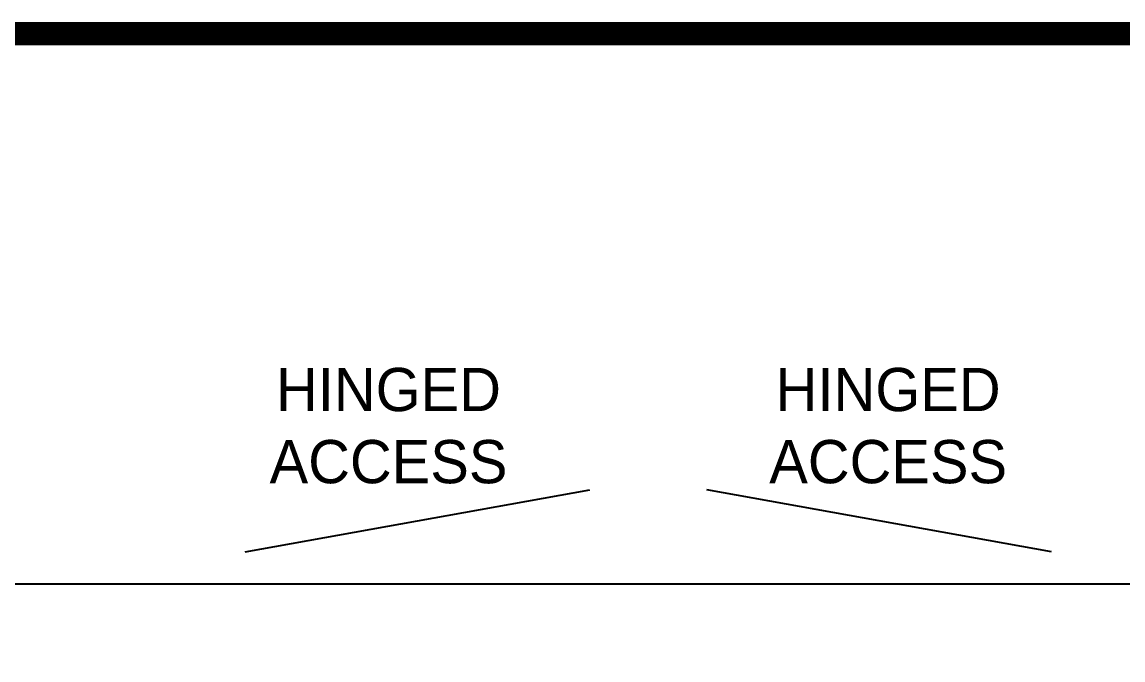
# Model space of a CAD drawing. Header units: inches. Extents: x -229 to 371, y -110 to 269.
# Drawn here: x -3.2 to 65.5, y 224.3 to 264.1 of the extents above; entities that cross this region are included whole.
import ezdxf

# ---------------------------------------------------------------- set-up
doc = ezdxf.new("R2010")
doc.units = ezdxf.units.IN
doc.header["$MEASUREMENT"] = 0
doc.layers.get('0').update_dxf_attribs({"color": 10})

msp = doc.modelspace()

# ---------------------------------------------------------------- linework, layer by layer
at = {"ltscale": 5}
for p, q in [((10.71532, 231.0062), (32.24064, 234.87464)), ((61.05686, 231.0062), (39.53153, 234.87464))]:
    msp.add_line(p, q, dxfattribs=at)
at = {"color": 1, "ltscale": 5}
msp.add_line((170.43448, 228.98712), (-4.69052, 228.98712), dxfattribs=at)
at = {"const_width": 1.458}
msp.add_lwpolyline([(-219.07435, -101.1422), (364.12565, -101.1422), (364.12565, 263.3578), (-219.07435, 263.3578), (-219.07435, -101.1422)], dxfattribs=at)

# ---------------------------------------------------------------- texts
at = {"color": 1, "ltscale": 5, "char_height": 2.7, "attachment_point": 5}
for insert in [(19.66666, 238.87443), (50.85526, 238.87443)]:
    msp.add_mtext('HINGED\\PACCESS', dxfattribs=dict(at, insert=insert))

doc.saveas('drawing.dxf')
